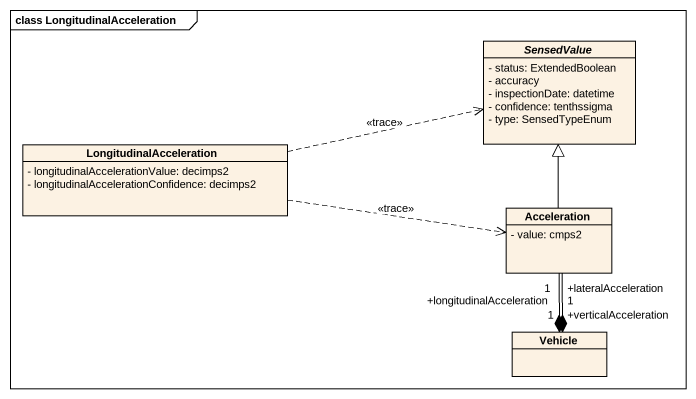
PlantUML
@startuml
mainframe class LongitudinalAcceleration
hide circle
hide empty members
skinparam classAttributeIconSize 0
abstract class SensedValue {
  - status: ExtendedBoolean
  - accuracy
  - inspectionDate: datetime
  - confidence: tenthssigma
  - type: SensedTypeEnum
}
class LongitudinalAcceleration {
  - longitudinalAccelerationValue: decimps2
  - longitudinalAccelerationConfidence: decimps2
}
class Acceleration {
  - value: cmps2
}
class Vehicle
LongitudinalAcceleration .right.> SensedValue : <<trace>>
LongitudinalAcceleration .right.> Acceleration : <<trace>>
Acceleration -up-|> SensedValue
Acceleration "+lateralAcceleration\n1" --* Vehicle
Acceleration "+longitudinalAcceleration\n1" --* Vehicle
Acceleration "+verticalAcceleration\n1" --* Vehicle
@enduml
